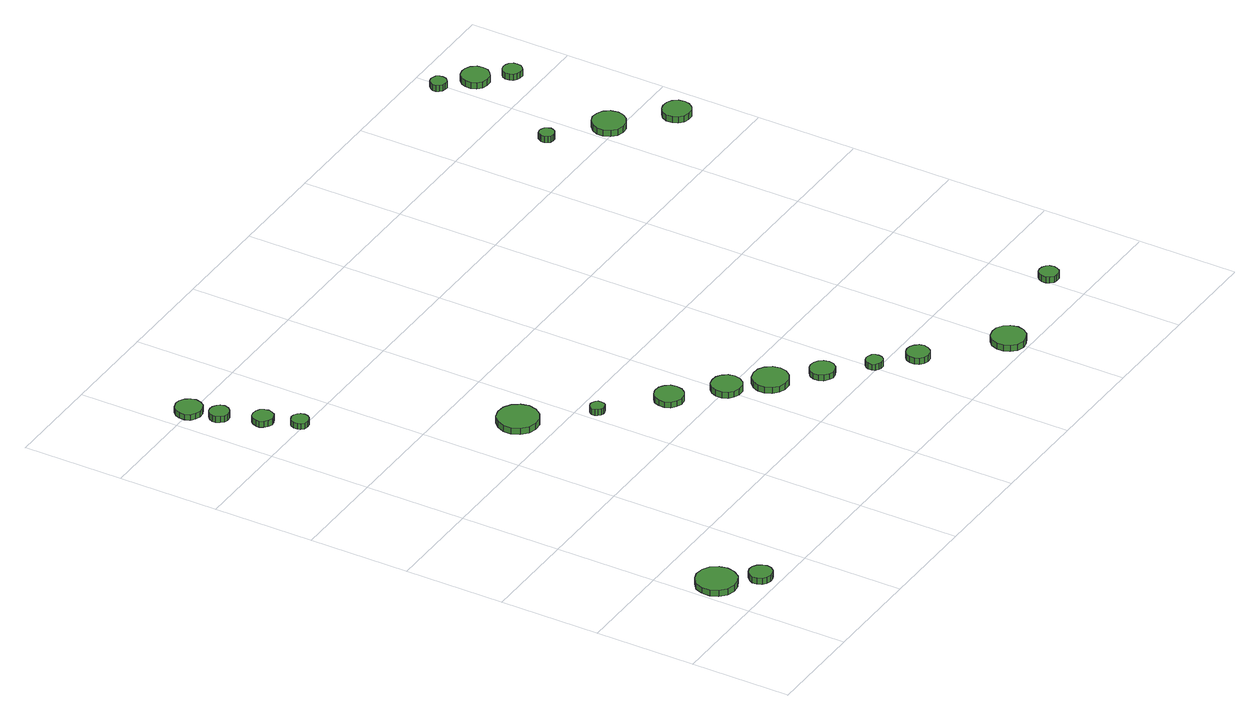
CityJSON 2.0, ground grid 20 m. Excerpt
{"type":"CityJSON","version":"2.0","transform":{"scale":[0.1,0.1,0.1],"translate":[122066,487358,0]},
"CityObjects":{
"tree1":{"type":"SolitaryVegetationObject","attributes":{"function":"something"},"geometry":[{"type":"MultiSurface","lod":"1","boundaries":[[[0,1,2,3,4,5,6,7,8,9,10,11,12,13,14]],[[15,16,17,18,19,20,21,22,23,24,25,26,27,28,29]],[[0,29,28,1]],[[1,28,27,2]],[[2,27,26,3]],[[3,26,25,4]],[[4,25,24,5]],[[5,24,23,6]],[[6,23,22,7]],[[7,22,21,8]],[[8,21,20,9]],[[9,20,19,10]],[[10,19,18,11]],[[11,18,17,12]],[[12,17,16,13]],[[13,16,15,14]],[[14,15,29,0]]]}]},
"tree2":{"type":"SolitaryVegetationObject","attributes":{"function":"something"},"geometry":[{"type":"MultiSurface","lod":"1","boundaries":[[[30,31,32,33,34,35,36,37,38,39,40,41,42,43,44]],[[45,46,47,48,49,50,51,52,53,54,55,56,57,58,59]],[[30,59,58,31]],[[31,58,57,32]],[[32,57,56,33]],[[33,56,55,34]],[[34,55,54,35]],[[35,54,53,36]],[[36,53,52,37]],[[37,52,51,38]],[[38,51,50,39]],[[39,50,49,40]],[[40,49,48,41]],[[41,48,47,42]],[[42,47,46,43]],[[43,46,45,44]],[[44,45,59,30]]]}]},
"tree3":{"type":"SolitaryVegetationObject","attributes":{"function":"something"},"geometry":[{"type":"MultiSurface","lod":"1","boundaries":[[[60,61,62,63,64,65,66,67,68,69,70,71,72,73,74]],[[75,76,77,78,79,80,81,82,83,84,85,86,87,88,89]],[[60,89,88,61]],[[61,88,87,62]],[[62,87,86,63]],[[63,86,85,64]],[[64,85,84,65]],[[65,84,83,66]],[[66,83,82,67]],[[67,82,81,68]],[[68,81,80,69]],[[69,80,79,70]],[[70,79,78,71]],[[71,78,77,72]],[[72,77,76,73]],[[73,76,75,74]],[[74,75,89,60]]]}]},
"tree4":{"type":"SolitaryVegetationObject","attributes":{"function":"something"},"geometry":[{"type":"MultiSurface","lod":"1","boundaries":[[[90,91,92,93,94,95,96,97,98,99,100,101,102,103,104]],[[105,106,107,108,109,110,111,112,113,114,115,116,117,118,119]],[[90,119,118,91]],[[91,118,117,92]],[[92,117,116,93]],[[93,116,115,94]],[[94,115,114,95]],[[95,114,113,96]],[[96,113,112,97]],[[97,112,111,98]],[[98,111,110,99]],[[99,110,109,100]],[[100,109,108,101]],[[101,108,107,102]],[[102,107,106,103]],[[103,106,105,104]],[[104,105,119,90]]]}]},
"tree5":{"type":"SolitaryVegetationObject","attributes":{"function":"something"},"geometry":[{"type":"MultiSurface","lod":"1","boundaries":[[[120,121,122,123,124,125,126,127,128,129,130,131,132,133,134]],[[135,136,137,138,139,140,141,142,143,144,145,146,147,148,149]],[[120,149,148,121]],[[121,148,147,122]],[[122,147,146,123]],[[123,146,145,124]],[[124,145,144,125]],[[125,144,143,126]],[[126,143,142,127]],[[127,142,141,128]],[[128,141,140,129]],[[129,140,139,130]],[[130,139,138,131]],[[131,138,137,132]],[[132,137,136,133]],[[133,136,135,134]],[[134,135,149,120]]]}]},
"tree6":{"type":"SolitaryVegetationObject","attributes":{"function":"something"},"geometry":[{"type":"MultiSurface","lod":"1","boundaries":[[[150,151,152,153,154,155,156,157,158,159,160,161,162,163,164]],[[165,166,167,168,169,170,171,172,173,174,175,176,177,178,179]],[[150,179,178,151]],[[151,178,177,152]],[[152,177,176,153]],[[153,176,175,154]],[[154,175,174,155]],[[155,174,173,156]],[[156,173,172,157]],[[157,172,171,158]],[[158,171,170,159]],[[159,170,169,160]],[[160,169,168,161]],[[161,168,167,162]],[[162,167,166,163]],[[163,166,165,164]],[[164,165,179,150]]]}]},
"tree7":{"type":"SolitaryVegetationObject","attributes":{"function":"something"},"geometry":[{"type":"MultiSurface","lod":"1","boundaries":[[[180,181,182,183,184,185,186,187,188,189,190,191,192,193,194]],[[195,196,197,198,199,200,201,202,203,204,205,206,207,208,209]],[[180,209,208,181]],[[181,208,207,182]],[[182,207,206,183]],[[183,206,205,184]],[[184,205,204,185]],[[185,204,203,186]],[[186,203,202,187]],[[187,202,201,188]],[[188,201,200,189]],[[189,200,199,190]],[[190,199,198,191]],[[191,198,197,192]],[[192,197,196,193]],[[193,196,195,194]],[[194,195,209,180]]]}]},
"tree8":{"type":"SolitaryVegetationObject","attributes":{"function":"something"},"geometry":[{"type":"MultiSurface","lod":"1","boundaries":[[[210,211,212,213,214,215,216,217,218,219,220,221,222,223,224]],[[225,226,227,228,229,230,231,232,233,234,235,236,237,238,239]],[[210,239,238,211]],[[211,238,237,212]],[[212,237,236,213]],[[213,236,235,214]],[[214,235,234,215]],[[215,234,233,216]],[[216,233,232,217]],[[217,232,231,218]],[[218,231,230,219]],[[219,230,229,220]],[[220,229,228,221]],[[221,228,227,222]],[[222,227,226,223]],[[223,226,225,224]],[[224,225,239,210]]]}]},
"tree9":{"type":"SolitaryVegetationObject","attributes":{"function":"something"},"geometry":[{"type":"MultiSurface","lod":"1","boundaries":[[[240,241,242,243,244,245,246,247,248,249,250,251,252,253,254]],[[255,256,257,258,259,260,261,262,263,264,265,266,267,268,269]],[[240,269,268,241]],[[241,268,267,242]],[[242,267,266,243]],[[243,266,265,244]],[[244,265,264,245]],[[245,264,263,246]],[[246,263,262,247]],[[247,262,261,248]],[[248,261,260,249]],[[249,260,259,250]],[[250,259,258,251]],[[251,258,257,252]],[[252,257,256,253]],[[253,256,255,254]],[[254,255,269,240]]]}]},
"tree10":{"type":"SolitaryVegetationObject","attributes":{"function":"something"},"geometry":[{"type":"MultiSurface","lod":"1","boundaries":[[[270,271,272,273,274,275,276,277,278,279,280,281,282,283,284]],[[285,286,287,288,289,290,291,292,293,294,295,296,297,298,299]],[[270,299,298,271]],[[271,298,297,272]],[[272,297,296,273]],[[273,296,295,274]],[[274,295,294,275]],[[275,294,293,276]],[[276,293,292,277]],[[277,292,291,278]],[[278,291,290,279]],[[279,290,289,280]],[[280,289,288,281]],[[281,288,287,282]],[[282,287,286,283]],[[283,286,285,284]],[[284,285,299,270]]]}]},
"tree11":{"type":"SolitaryVegetationObject","attributes":{"function":"something"},"geometry":[{"type":"MultiSurface","lod":"1","boundaries":[[[300,301,302,303,304,305,306,307,308,309,310,311,312,313,314]],[[315,316,317,318,319,320,321,322,323,324,325,326,327,328,329]],[[300,329,328,301]],[[301,328,327,302]],[[302,327,326,303]],[[303,326,325,304]],[[304,325,324,305]],[[305,324,323,306]],[[306,323,322,307]],[[307,322,321,308]],[[308,321,320,309]],[[309,320,319,310]],[[310,319,318,311]],[[311,318,317,312]],[[312,317,316,313]],[[313,316,315,314]],[[314,315,329,300]]]}]},
"tree12":{"type":"SolitaryVegetationObject","attributes":{"function":"something"},"geometry":[{"type":"MultiSurface","lod":"1","boundaries":[[[330,331,332,333,334,335,336,337,338,339,340,341,342,343,344]],[[345,346,347,348,349,350,351,352,353,354,355,356,357,358,359]],[[330,359,358,331]],[[331,358,357,332]],[[332,357,356,333]],[[333,356,355,334]],[[334,355,354,335]],[[335,354,353,336]],[[336,353,352,337]],[[337,352,351,338]],[[338,351,350,339]],[[339,350,349,340]],[[340,349,348,341]],[[341,348,347,342]],[[342,347,346,343]],[[343,346,345,344]],[[344,345,359,330]]]}]},
"tree13":{"type":"SolitaryVegetationObject","attributes":{"function":"something"},"geometry":[{"type":"MultiSurface","lod":"1","boundaries":[[[360,361,362,363,364,365,366,367,368,369,370,371,372,373,374]],[[375,376,377,378,379,380,381,382,383,384,385,386,387,388,389]],[[360,389,388,361]],[[361,388,387,362]],[[362,387,386,363]],[[363,386,385,364]],[[364,385,384,365]],[[365,384,383,366]],[[366,383,382,367]],[[367,382,381,368]],[[368,381,380,369]],[[369,380,379,370]],[[370,379,378,371]],[[371,378,377,372]],[[372,377,376,373]],[[373,376,375,374]],[[374,375,389,360]]]}]},
"tree14":{"type":"SolitaryVegetationObject","attributes":{"function":"something"},"geometry":[{"type":"MultiSurface","lod":"1","boundaries":[[[390,391,392,393,394,395,396,397,398,399,400,401,402,403,404]],[[405,406,407,408,409,410,411,412,413,414,415,416,417,418,419]],[[390,419,418,391]],[[391,418,417,392]],[[392,417,416,393]],[[393,416,415,394]],[[394,415,414,395]],[[395,414,413,396]],[[396,413,412,397]],[[397,412,411,398]],[[398,411,410,399]],[[399,410,409,400]],[[400,409,408,401]],[[401,408,407,402]],[[402,407,406,403]],[[403,406,405,404]],[[404,405,419,390]]]}]},
"tree15":{"type":"SolitaryVegetationObject","attributes":{"function":"something"},"geometry":[{"type":"MultiSurface","lod":"1","boundaries":[[[420,421,422,423,424,425,426,427,428,429,430,431,432,433,434]],[[435,436,437,438,439,440,441,442,443,444,445,446,447,448,449]],[[420,449,448,421]],[[421,448,447,422]],[[422,447,446,423]],[[423,446,445,424]],[[424,445,444,425]],[[425,444,443,426]],[[426,443,442,427]],[[427,442,441,428]],[[428,441,440,429]],[[429,440,439,430]],[[430,439,438,431]],[[431,438,437,432]],[[432,437,436,433]],[[433,436,435,434]],[[434,435,449,420]]]}]},
"tree16":{"type":"SolitaryVegetationObject","attributes":{"function":"something"},"geometry":[{"type":"MultiSurface","lod":"1","boundaries":[[[450,451,452,453,454,455,456,457,458,459,460,461,462,463,464]],[[465,466,467,468,469,470,471,472,473,474,475,476,477,478,479]],[[450,479,478,451]],[[451,478,477,452]],[[452,477,476,453]],[[453,476,475,454]],[[454,475,474,455]],[[455,474,473,456]],[[456,473,472,457]],[[457,472,471,458]],[[458,471,470,459]],[[459,470,469,460]],[[460,469,468,461]],[[461,468,467,462]],[[462,467,466,463]],[[463,466,465,464]],[[464,465,479,450]]]}]},
"tree17":{"type":"SolitaryVegetationObject","attributes":{"function":"something"},"geometry":[{"type":"MultiSurface","lod":"1","boundaries":[[[480,481,482,483,484,485,486,487,488,489,490,491,492,493,494]],[[495,496,497,498,499,500,501,502,503,504,505,506,507,508,509]],[[480,509,508,481]],[[481,508,507,482]],[[482,507,506,483]],[[483,506,505,484]],[[484,505,504,485]],[[485,504,503,486]],[[486,503,502,487]],[[487,502,501,488]],[[488,501,500,489]],[[489,500,499,490]],[[490,499,498,491]],[[491,498,497,492]],[[492,497,496,493]],[[493,496,495,494]],[[494,495,509,480]]]}]},
"tree18":{"type":"SolitaryVegetationObject","attributes":{"function":"something"},"geometry":[{"type":"MultiSurface","lod":"1","boundaries":[[[510,511,512,513,514,515,516,517,518,519,520,521,522,523,524]],[[525,526,527,528,529,530,531,532,533,534,535,536,537,538,539]],[[510,539,538,511]],[[511,538,537,512]],[[512,537,536,513]],[[513,536,535,514]],[[514,535,534,515]],[[515,534,533,516]],[[516,533,532,517]],[[517,532,531,518]],[[518,531,530,519]],[[519,530,529,520]],[[520,529,528,521]],[[521,528,527,522]],[[522,527,526,523]],[[523,526,525,524]],[[524,525,539,510]]]}]},
"tree19":{"type":"SolitaryVegetationObject","attributes":{"function":"something"},"geometry":[{"type":"MultiSurface","lod":"1","boundaries":[[[540,541,542,543,544,545,546,547,548,549,550,551,552,553,554]],[[555,556,557,558,559,560,561,562,563,564,565,566,567,568,569]],[[540,569,568,541]],[[541,568,567,542]],[[542,567,566,543]],[[543,566,565,544]],[[544,565,564,545]],[[545,564,563,546]],[[546,563,562,547]],[[547,562,561,548]],[[548,561,560,549]],[[549,560,559,550]],[[550,559,558,551]],[[551,558,557,552]],[[552,557,556,553]],[[553,556,555,554]],[[554,555,569,540]]]}]},
"tree20":{"type":"SolitaryVegetationObject","attributes":{"function":"something"},"geometry":[{"type":"MultiSurface","lod":"1","boundaries":[[[570,571,572,573,574,575,576,577,578,579,580,581,582,583,584]],[[585,586,587,588,589,590,591,592,593,594,595,596,597,598,599]],[[570,599,598,571]],[[571,598,597,572]],[[572,597,596,573]],[[573,596,595,574]],[[574,595,594,575]],[[575,594,593,576]],[[576,593,592,577]],[[577,592,591,578]],[[578,591,590,579]],[[579,590,589,580]],[[580,589,588,581]],[[581,588,587,582]],[[582,587,586,583]],[[583,586,585,584]],[[584,585,599,570]]]}]},
"tree21":{"type":"SolitaryVegetationObject","attributes":{"function":"something"},"geometry":[{"type":"MultiSurface","lod":"1","boundaries":[[[600,601,602,603,604,605,606,607,608,609,610,611,612,613,614]],[[615,616,617,618,619,620,621,622,623,624,625,626,627,628,629]],[[600,629,628,601]],[[601,628,627,602]],[[602,627,626,603]],[[603,626,625,604]],[[604,625,624,605]],[[605,624,623,606]],[[606,623,622,607]],[[607,622,621,608]],[[608,621,620,609]],[[609,620,619,610]],[[610,619,618,611]],[[611,618,617,612]],[[612,617,616,613]],[[613,616,615,614]],[[614,615,629,600]]]}]},
"tree22":{"type":"SolitaryVegetationObject","attributes":{"function":"something"},"geometry":[{"type":"MultiSurface","lod":"1","boundaries":[[[630,631,632,633,634,635,636,637,638,639,640,641,642,643,644]],[[645,646,647,648,649,650,651,652,653,654,655,656,657,658,659]],[[630,659,658,631]],[[631,658,657,632]],[[632,657,656,633]],[[633,656,655,634]],[[634,655,654,635]],[[635,654,653,636]],[[636,653,652,637]],[[637,652,651,638]],[[638,651,650,639]],[[639,650,649,640]],[[640,649,648,641]],[[641,648,647,642]],[[642,647,646,643]],[[643,646,645,644]],[[644,645,659,630]]]}]}
},
"vertices":[
[83,92,17],[79,108,17],[70,122,17],[56,130,17],[39,132,17],[24,127,17],[11,116,17],[5,101,17],[5,84,17],[11,69,17],[24,58,17],[39,53,17],[56,55,17],[70,63,17],[79,76,17],[79,76,4],[70,63,4],[56,55,4],[39,53,4],[24,58,4],[11,69,4],[5,84,4],[5,101,4],[11,116,4],[24,127,4],[39,132,4],[56,130,4],[70,122,4],[79,108,4],[83,92,4],
[127,35,16],[125,44,16],[119,52,16],[111,57,16],[102,58,16],[93,55,16],[86,48,16],[82,40,16],[82,31,16],[86,22,16],[93,16,16],[102,13,16],[111,14,16],[119,18,16],[125,26,16],[125,26,3],[119,18,3],[111,14,3],[102,13,3],[93,16,3],[86,22,3],[82,31,3],[82,40,3],[86,48,3],[93,55,3],[102,58,3],[111,57,3],[119,52,3],[125,44,3],[127,35,3],
[83,1147,15],[81,1155,15],[76,1161,15],[69,1165,15],[61,1166,15],[54,1164,15],[48,1158,15],[44,1151,15],[44,1143,15],[48,1136,15],[54,1130,15],[61,1128,15],[69,1129,15],[76,1133,15],[81,1139,15],[81,1139,2],[76,1133,2],[69,1129,2],[61,1128,2],[54,1130,2],[48,1136,2],[44,1143,2],[44,1151,2],[48,1158,2],[54,1164,2],[61,1166,2],[69,1165,2],[76,1161,2],[81,1155,2],[83,1147,2],
[74,1202,15],[71,1212,15],[65,1221,15],[55,1227,15],[45,1228,15],[34,1224,15],[26,1217,15],[22,1207,15],[22,1196,15],[26,1186,15],[34,1179,15],[45,1176,15],[55,1177,15],[65,1182,15],[71,1191,15],[71,1191,3],[65,1182,3],[55,1177,3],[45,1176,3],[34,1179,3],[26,1186,3],[22,1196,3],[22,1207,3],[26,1217,3],[34,1224,3],[45,1228,3],[55,1227,3],[65,1221,3],[71,1212,3],[74,1202,3],
[112,1072,14],[110,1080,14],[106,1087,14],[98,1091,14],[90,1092,14],[82,1090,14],[76,1084,14],[72,1076,14],[72,1068,14],[76,1061,14],[82,1055,14],[90,1052,14],[98,1053,14],[106,1057,14],[110,1064,14],[110,1064,1],[106,1057,1],[98,1053,1],[90,1052,1],[82,1055,1],[76,1061,1],[72,1068,1],[72,1076,1],[76,1084,1],[82,1090,1],[90,1092,1],[98,1091,1],[106,1087,1],[110,1080,1],[112,1072,1],
[134,1009,14],[132,1016,14],[128,1021,14],[122,1025,14],[115,1026,14],[108,1023,14],[103,1019,14],[100,1012,14],[100,1005,14],[103,999,14],[108,994,14],[115,992,14],[122,993,14],[128,996,14],[132,1002,14],[132,1002,2],[128,996,2],[122,993,2],[115,992,2],[108,994,2],[103,999,2],[100,1005,2],[100,1012,2],[103,1019,2],[108,1023,2],[115,1026,2],[122,1025,2],[128,1021,2],[132,1016,2],[134,1009,2],
[354,667,21],[350,683,21],[340,697,21],[326,705,21],[309,707,21],[293,702,21],[281,691,21],[274,675,21],[274,659,21],[281,643,21],[293,632,21],[309,627,21],[326,629,21],[340,637,21],[350,651,21],[350,651,8],[340,637,8],[326,629,8],[309,627,8],[293,632,8],[281,643,8],[274,659,8],[274,675,8],[281,691,8],[293,702,8],[309,707,8],[326,705,8],[340,697,8],[350,683,8],[354,667,8],
[437,565,16],[436,571,16],[433,575,16],[427,578,16],[422,579,16],[416,577,16],[412,573,16],[409,568,16],[409,562,16],[412,557,16],[416,553,16],[422,551,16],[427,552,16],[433,554,16],[436,559,16],[436,559,3],[433,554,3],[427,552,3],[422,551,3],[416,553,3],[412,557,3],[409,562,3],[409,568,3],[412,573,3],[416,577,3],[422,579,3],[427,578,3],[433,575,3],[436,571,3],[437,565,3],
[551,473,15],[549,485,15],[542,494,15],[532,500,15],[520,501,15],[509,497,15],[500,490,15],[496,479,15],[496,467,15],[500,456,15],[509,449,15],[520,445,15],[532,446,15],[542,452,15],[549,462,15],[549,462,3],[542,452,3],[532,446,3],[520,445,3],[509,449,3],[500,456,3],[496,467,3],[496,479,3],[500,490,3],[509,497,3],[520,501,3],[532,500,3],[542,494,3],[549,485,3],[551,473,3],
[634,400,15],[631,412,15],[624,422,15],[614,428,15],[601,429,15],[590,426,15],[581,417,15],[576,406,15],[576,394,15],[581,383,15],[590,375,15],[601,371,15],[614,372,15],[624,378,15],[631,388,15],[631,388,2],[624,378,2],[614,372,2],[601,371,2],[590,375,2],[581,383,2],[576,394,2],[576,406,2],[581,417,2],[590,426,2],[601,429,2],[614,428,2],[624,422,2],[631,412,2],[634,400,2],
[699,343,14],[696,357,14],[687,369,14],[675,376,14],[660,377,14],[647,373,14],[636,363,14],[630,350,14],[630,336,14],[636,323,14],[647,313,14],[660,309,14],[675,310,14],[687,317,14],[696,329,14],[696,329,1],[687,317,1],[675,310,1],[660,309,1],[647,313,1],[636,323,1],[630,336,1],[630,350,1],[636,363,1],[647,373,1],[660,377,1],[675,376,1],[687,369,1],[696,357,1],[699,343,1],
[762,277,14],[760,287,14],[754,295,14],[745,300,14],[735,301,14],[726,298,14],[718,291,14],[714,282,14],[714,272,14],[718,263,14],[726,256,14],[735,253,14],[745,254,14],[754,259,14],[760,267,14],[760,267,2],[754,259,2],[745,254,2],[735,253,2],[726,256,2],[718,263,2],[714,272,2],[714,282,2],[718,291,2],[726,298,2],[735,301,2],[745,300,2],[754,295,2],[760,287,2],[762,277,2],
[825,210,14],[824,216,14],[820,222,14],[814,225,14],[807,226,14],[801,224,14],[796,219,14],[793,213,14],[793,206,14],[796,200,14],[801,196,14],[807,194,14],[814,194,14],[820,198,14],[824,203,14],[824,203,1],[820,198,1],[814,194,1],[807,194,1],[801,196,1],[796,200,1],[793,206,1],[793,213,1],[796,219,1],[801,224,1],[807,226,1],[814,225,1],[820,222,1],[824,216,1],[825,210,1],
[894,155,14],[892,164,14],[886,171,14],[878,176,14],[869,177,14],[860,174,14],[853,168,14],[849,159,14],[849,150,14],[853,142,14],[860,135,14],[869,132,14],[878,133,14],[886,138,14],[892,146,14],[892,146,1],[886,138,1],[878,133,1],[869,132,1],[860,135,1],[853,142,1],[849,150,1],[849,159,1],[853,168,1],[860,174,1],[869,177,1],[878,176,1],[886,171,1],[892,164,1],[894,155,1],
[1030,38,16],[1027,52,16],[1019,63,16],[1007,70,16],[994,71,16],[980,67,16],[970,58,16],[965,45,16],[965,31,16],[970,19,16],[980,9,16],[994,5,16],[1007,7,16],[1019,13,16],[1027,25,16],[1027,25,3],[1019,13,3],[1007,7,3],[994,5,3],[980,9,3],[970,19,3],[965,31,3],[965,45,3],[970,58,3],[980,67,3],[994,71,3],[1007,70,3],[1019,63,3],[1027,52,3],[1030,38,3],
[1233,81,16],[1231,89,16],[1227,95,16],[1220,99,16],[1212,100,16],[1205,98,16],[1199,92,16],[1196,85,16],[1196,77,16],[1199,70,16],[1205,65,16],[1212,63,16],[1220,63,16],[1227,67,16],[1231,74,16],[1231,74,3],[1227,67,3],[1220,63,3],[1212,63,3],[1205,65,3],[1199,70,3],[1196,77,3],[1196,85,3],[1199,92,3],[1205,98,3],[1212,100,3],[1220,99,3],[1227,95,3],[1231,89,3],[1233,81,3],
[1152,1089,24],[1150,1095,24],[1147,1100,24],[1141,1103,24],[1135,1104,24],[1129,1102,24],[1125,1097,24],[1122,1092,24],[1122,1086,24],[1125,1080,24],[1129,1076,24],[1135,1074,24],[1141,1075,24],[1147,1078,24],[1150,1083,24],[1150,1083,11],[1147,1078,11],[1141,1075,11],[1135,1074,11],[1129,1076,11],[1125,1080,11],[1122,1086,11],[1122,1092,11],[1125,1097,11],[1129,1102,11],[1135,1104,11],[1141,1103,11],[1147,1100,11],[1150,1095,11],[1152,1089,11],
[1259,1011,24],[1256,1025,24],[1248,1036,24],[1236,1042,24],[1223,1044,24],[1210,1039,24],[1200,1030,24],[1194,1018,24],[1194,1005,24],[1200,992,24],[1210,983,24],[1223,979,24],[1236,980,24],[1248,987,24],[1256,998,24],[1256,998,11],[1248,987,11],[1236,980,11],[1223,979,11],[1210,983,11],[1200,992,11],[1194,1005,11],[1194,1018,11],[1200,1030,11],[1210,1039,11],[1223,1044,11],[1236,1042,11],[1248,1036,11],[1256,1025,11],[1259,1011,11],
[1197,1342,25],[1196,1348,25],[1192,1354,25],[1186,1357,25],[1180,1358,25],[1174,1356,25],[1169,1351,25],[1166,1345,25],[1166,1339,25],[1169,1333,25],[1174,1329,25],[1180,1327,25],[1186,1327,25],[1192,1331,25],[1196,1336,25],[1196,1336,12],[1192,1331,12],[1186,1327,12],[1180,1327,12],[1174,1329,12],[1169,1333,12],[1166,1339,12],[1166,1345,12],[1169,1351,12],[1174,1356,12],[1180,1358,12],[1186,1357,12],[1192,1354,12],[1196,1348,12],[1197,1342,12],
[1350,925,24],[1348,936,24],[1341,946,24],[1331,951,24],[1319,952,24],[1309,949,24],[1300,941,24],[1295,931,24],[1295,919,24],[1300,909,24],[1309,901,24],[1319,898,24],[1331,899,24],[1341,905,24],[1348,914,24],[1348,914,11],[1341,905,11],[1331,899,11],[1319,898,11],[1309,901,11],[1300,909,11],[1295,919,11],[1295,931,11],[1300,941,11],[1309,949,11],[1319,952,11],[1331,951,11],[1341,946,11],[1348,936,11],[1350,925,11],
[1260,1295,25],[1258,1306,25],[1251,1316,25],[1241,1321,25],[1230,1322,25],[1219,1319,25],[1211,1311,25],[1206,1301,25],[1206,1289,25],[1211,1279,25],[1219,1271,25],[1230,1268,25],[1241,1269,25],[1251,1275,25],[1258,1284,25],[1258,1284,12],[1251,1275,12],[1241,1269,12],[1230,1268,12],[1219,1271,12],[1211,1279,12],[1206,1289,12],[1206,1301,12],[1211,1311,12],[1219,1319,12],[1230,1322,12],[1241,1321,12],[1251,1316,12],[1258,1306,12],[1260,1295,12],
[1301,1247,25],[1300,1254,25],[1295,1261,25],[1289,1264,25],[1281,1265,25],[1274,1263,25],[1268,1258,25],[1265,1251,25],[1265,1243,25],[1268,1236,25],[1274,1231,25],[1281,1229,25],[1289,1229,25],[1295,1233,25],[1300,1239,25],[1300,1239,12],[1295,1233,12],[1289,1229,12],[1281,1229,12],[1274,1231,12],[1268,1236,12],[1265,1243,12],[1265,1251,12],[1268,1258,12],[1274,1263,12],[1281,1265,12],[1289,1264,12],[1295,1261,12],[1300,1254,12],[1301,1247,12]
]}
